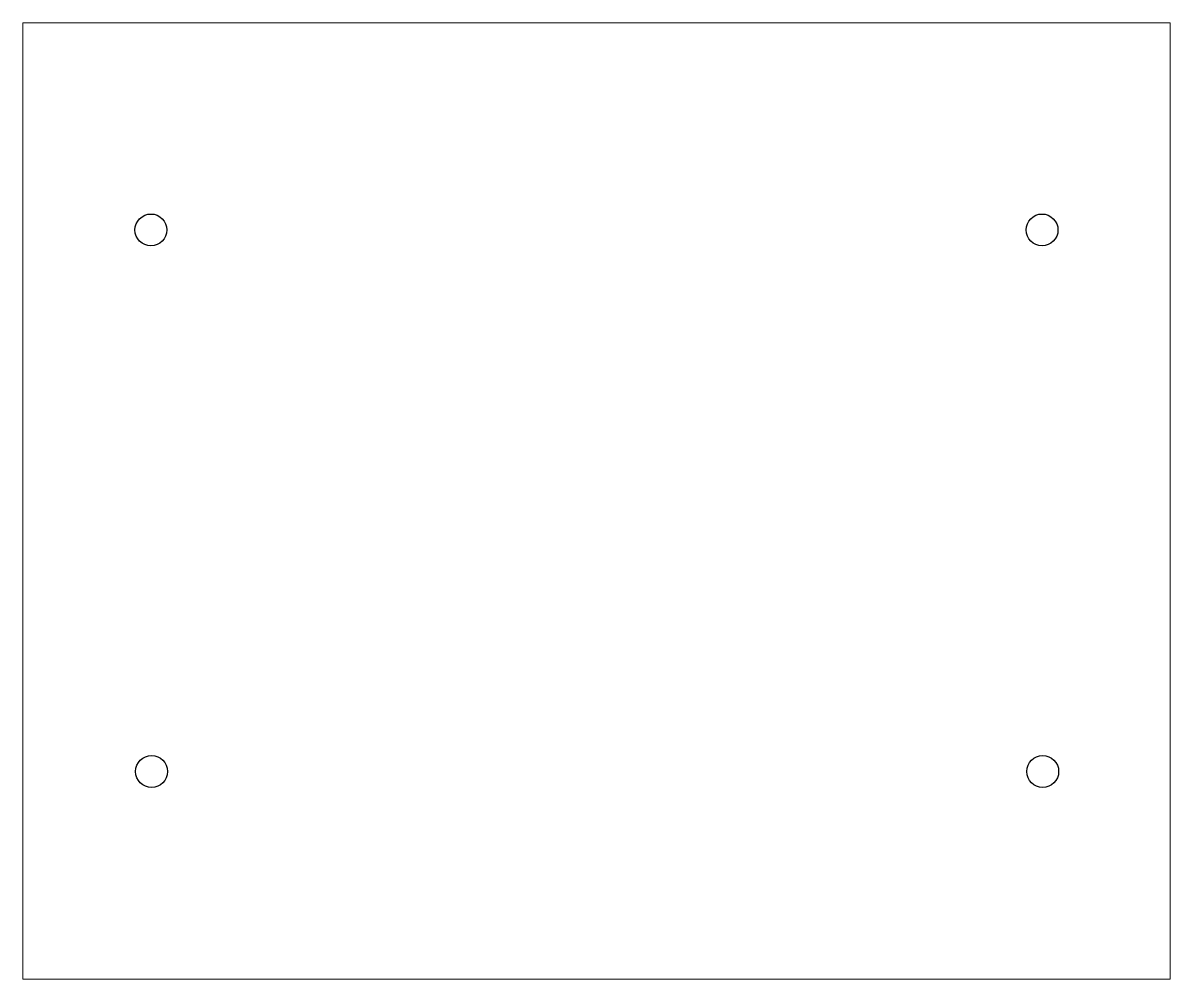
# Paper-space layout 'Layout1' of a CAD drawing. Header units: millimetres. Extents: x 12 to 245, y 0 to 195.
# The model-space entities are those that its viewports show. They can reach past a viewport. Long polylines and large blocks are cut down to what shows.
import ezdxf

# ---------------------------------------------------------------- set-up
doc = ezdxf.new("R2010")
doc.units = ezdxf.units.MM
doc.header["$LTSCALE"] = 10
doc.layers.add('BOLTS', color=6, linetype='Continuous')
doc.layers.add('MEMBERS', color=5, linetype='Continuous')

msp = doc.modelspace()

# ---------------------------------------------------------------- linework, layer by layer
at = {"layer": 'BOLTS', "color": 4, "linetype": 'Continuous'}
for centre in [(40.16, 85.09), (319.83, 85.09), (40.37, -84.91), (320.04, -84.91)]:
    msp.add_circle(centre, 5, dxfattribs=at)
at = {"layer": 'MEMBERS', "color": 3, "linetype": 'Continuous'}
for p, q in [((0, 150.07), (360, 150.07)), ((0, -150.07), (0, 150.07)), ((360, 150.07), (360, -150.07)), ((360, -150.07), (0, -150.07))]:
    msp.add_line(p, q, dxfattribs=at)

psp = doc.layouts.get("Layout1")

# ---------------------------------------------------------------- viewports
at = {"layer": '0'}
psp.add_viewport(center=(128.5, 97.5), size=(233.89, 195), view_center_point=(180, 0), view_height=300.1391, dxfattribs=at)

doc.saveas('drawing.dxf')
